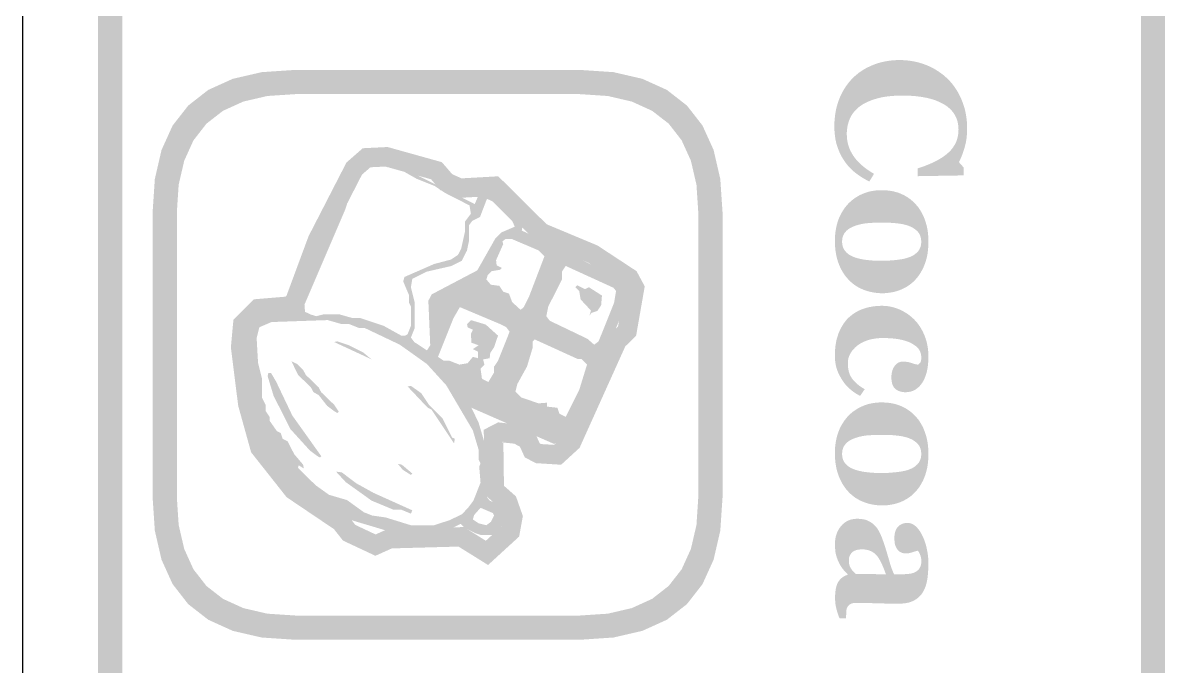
# Model space of a CAD drawing. Header units: millimetres. Extents: x 6 to 441, y 6 to 299.
# Drawn here: x 235.96 to 254.8, y 62.86 to 73.48 of the extents above; entities that cross this region are included whole.
import ezdxf

# ---------------------------------------------------------------- set-up
doc = ezdxf.new("R2010")
doc.units = ezdxf.units.MM
doc.layers.add('CUT', color=1, linetype='Continuous')
doc.layers.add('RASTER', color=7, linetype='Continuous')

msp = doc.modelspace()

# ---------------------------------------------------------------- hatches: boundary and pattern name
at = {"layer": 'RASTER'}
h = msp.add_hatch(color=7, dxfattribs=at)
h.paths.add_polyline_path([(252.6, 98.8), (253.116, 98.766), (253.563, 98.663), (253.941, 98.491), (254.25, 98.25), (254.491, 97.941), (254.663, 97.563), (254.766, 97.116), (254.8, 96.6), (254.8, 39.4), (254.766, 38.884), (254.663, 38.438), (254.491, 38.059), (254.25, 37.75), (253.941, 37.509), (253.563, 37.337), (253.116, 37.234), (252.6, 37.2), (239.4, 37.2), (238.884, 37.234), (238.438, 37.338), (238.059, 37.509), (237.75, 37.75), (237.509, 38.059), (237.338, 38.438), (237.234, 38.884), (237.2, 39.4), (237.2, 96.6), (237.234, 97.116), (237.337, 97.563), (237.509, 97.941), (237.75, 98.25), (238.059, 98.491), (238.438, 98.663), (238.884, 98.766), (239.4, 98.8)])
h.paths.add_polyline_path([(252.6, 98.4), (239.4, 98.4), (238.978, 98.372), (238.613, 98.288), (238.303, 98.147), (238.05, 97.95), (237.853, 97.697), (237.712, 97.387), (237.628, 97.022), (237.6, 96.6), (237.6, 39.4), (237.628, 38.978), (237.712, 38.612), (237.853, 38.303), (238.05, 38.05), (238.303, 37.853), (238.613, 37.713), (238.978, 37.628), (239.4, 37.6), (252.6, 37.6), (253.022, 37.628), (253.388, 37.713), (253.697, 37.853), (253.95, 38.05), (254.147, 38.303), (254.288, 38.612), (254.372, 38.978), (254.4, 39.4), (254.4, 96.6), (254.372, 97.022), (254.288, 97.387), (254.147, 97.697), (253.95, 97.95), (253.697, 98.147), (253.388, 98.288), (253.022, 98.372), (252.6, 98.4)], flags=0)
for points in [[(249.344, 71.775), (249.345, 71.832), (249.349, 71.887), (249.355, 71.942), (249.363, 71.996), (249.373, 72.049), (249.386, 72.101), (249.401, 72.152), (249.418, 72.203), (249.438, 72.252), (249.459, 72.299), (249.483, 72.345), (249.509, 72.389), (249.537, 72.432), (249.567, 72.473), (249.599, 72.512), (249.633, 72.55), (249.668, 72.585), (249.706, 72.618), (249.745, 72.65), (249.787, 72.679), (249.83, 72.707), (249.876, 72.733), (249.924, 72.756), (249.973, 72.778), (250.025, 72.798), (250.077, 72.815), (250.131, 72.829), (250.186, 72.841), (250.243, 72.85), (250.3, 72.857), (250.359, 72.861), (250.42, 72.862), (250.479, 72.861), (250.538, 72.857), (250.596, 72.85), (250.652, 72.841), (250.708, 72.829), (250.762, 72.814), (250.815, 72.797), (250.867, 72.778), (250.918, 72.755), (250.967, 72.731), (251.014, 72.705), (251.059, 72.676), (251.103, 72.646), (251.145, 72.613), (251.185, 72.578), (251.224, 72.541), (251.26, 72.503), (251.294, 72.463), (251.325, 72.421), (251.355, 72.377), (251.383, 72.331), (251.408, 72.283), (251.432, 72.234), (251.453, 72.182), (251.472, 72.129), (251.489, 72.076), (251.503, 72.021), (251.514, 71.965), (251.523, 71.909), (251.529, 71.851), (251.533, 71.793), (251.534, 71.734), (251.534, 71.691), (251.532, 71.649), (251.528, 71.609), (251.524, 71.569), (251.518, 71.53), (251.511, 71.492), (251.502, 71.455), (251.493, 71.419), (251.482, 71.384), (251.471, 71.351), (251.46, 71.319), (251.448, 71.288), (251.436, 71.258), (251.424, 71.231), (251.411, 71.204), (251.398, 71.179), (251.479, 71.088), (251.479, 70.96), (250.72, 70.947), (250.72, 71.076), (250.804, 71.104), (250.882, 71.134), (250.954, 71.165), (251.021, 71.197), (251.082, 71.231), (251.137, 71.266), (251.186, 71.302), (251.23, 71.34), (251.268, 71.379), (251.301, 71.421), (251.329, 71.465), (251.352, 71.51), (251.369, 71.558), (251.382, 71.608), (251.39, 71.661), (251.392, 71.715), (251.388, 71.782), (251.377, 71.844), (251.358, 71.903), (251.332, 71.957), (251.297, 72.008), (251.256, 72.054), (251.207, 72.096), (251.15, 72.134), (251.086, 72.167), (251.016, 72.197), (250.94, 72.221), (250.858, 72.241), (250.77, 72.257), (250.676, 72.268), (250.576, 72.275), (250.469, 72.277), (250.409, 72.277), (250.35, 72.274), (250.294, 72.27), (250.24, 72.265), (250.188, 72.258), (250.139, 72.25), (250.092, 72.24), (250.047, 72.228), (250.004, 72.216), (249.963, 72.202), (249.925, 72.187), (249.889, 72.172), (249.855, 72.155), (249.822, 72.138), (249.793, 72.119), (249.765, 72.1), (249.738, 72.078), (249.713, 72.056), (249.69, 72.032), (249.668, 72.007), (249.649, 71.982), (249.631, 71.955), (249.615, 71.928), (249.601, 71.899), (249.589, 71.87), (249.579, 71.84), (249.57, 71.809), (249.562, 71.777), (249.557, 71.745), (249.553, 71.712), (249.55, 71.678), (249.549, 71.643), (249.551, 71.592), (249.556, 71.543), (249.565, 71.496), (249.577, 71.449), (249.593, 71.404), (249.612, 71.361), (249.635, 71.318), (249.661, 71.278), (249.69, 71.238), (249.724, 71.199), (249.76, 71.161), (249.801, 71.124), (249.845, 71.088), (249.892, 71.053), (249.943, 71.019), (249.998, 70.985), (249.921, 70.859), (249.89, 70.875), (249.859, 70.892), (249.829, 70.909), (249.799, 70.927), (249.771, 70.945), (249.743, 70.964), (249.717, 70.983), (249.691, 71.003), (249.666, 71.023), (249.642, 71.045), (249.618, 71.067), (249.596, 71.09), (249.575, 71.113), (249.554, 71.138), (249.534, 71.163), (249.516, 71.189), (249.496, 71.218), (249.478, 71.248), (249.46, 71.279), (249.444, 71.311), (249.429, 71.343), (249.415, 71.376), (249.402, 71.41), (249.39, 71.445), (249.379, 71.48), (249.37, 71.518), (249.362, 71.557), (249.356, 71.597), (249.351, 71.639), (249.347, 71.683), (249.345, 71.728), (249.344, 71.775)], [(249.353, 67.991), (249.354, 68.041), (249.357, 68.09), (249.361, 68.137), (249.368, 68.183), (249.376, 68.227), (249.386, 68.27), (249.399, 68.311), (249.412, 68.351), (249.428, 68.389), (249.445, 68.425), (249.463, 68.46), (249.483, 68.493), (249.503, 68.524), (249.526, 68.554), (249.549, 68.582), (249.574, 68.608), (249.601, 68.632), (249.629, 68.655), (249.658, 68.677), (249.688, 68.696), (249.719, 68.714), (249.752, 68.731), (249.785, 68.746), (249.82, 68.759), (249.856, 68.77), (249.893, 68.781), (249.93, 68.789), (249.969, 68.796), (250.008, 68.802), (250.048, 68.805), (250.088, 68.808), (250.129, 68.809), (250.167, 68.808), (250.205, 68.805), (250.242, 68.8), (250.278, 68.793), (250.314, 68.785), (250.35, 68.774), (250.385, 68.762), (250.42, 68.748), (250.453, 68.732), (250.486, 68.715), (250.518, 68.696), (250.549, 68.676), (250.578, 68.655), (250.607, 68.632), (250.635, 68.608), (250.661, 68.583), (250.687, 68.555), (250.712, 68.526), (250.735, 68.495), (250.757, 68.463), (250.778, 68.429), (250.797, 68.393), (250.815, 68.356), (250.832, 68.317), (250.847, 68.277), (250.86, 68.236), (250.871, 68.193), (250.88, 68.15), (250.887, 68.106), (250.892, 68.06), (250.895, 68.014), (250.896, 67.966), (250.894, 67.901), (250.889, 67.839), (250.881, 67.78), (250.87, 67.725), (250.856, 67.673), (250.838, 67.625), (250.818, 67.581), (250.794, 67.54), (250.767, 67.503), (250.738, 67.471), (250.707, 67.445), (250.674, 67.422), (250.639, 67.405), (250.601, 67.393), (250.561, 67.386), (250.519, 67.383), (250.493, 67.384), (250.469, 67.387), (250.446, 67.391), (250.424, 67.397), (250.403, 67.405), (250.384, 67.415), (250.366, 67.426), (250.349, 67.439), (250.334, 67.454), (250.321, 67.472), (250.31, 67.492), (250.301, 67.515), (250.294, 67.54), (250.289, 67.568), (250.286, 67.598), (250.285, 67.631), (250.286, 67.658), (250.288, 67.684), (250.292, 67.708), (250.298, 67.732), (250.305, 67.754), (250.314, 67.775), (250.325, 67.796), (250.338, 67.815), (250.351, 67.832), (250.366, 67.847), (250.382, 67.86), (250.398, 67.87), (250.416, 67.878), (250.435, 67.884), (250.454, 67.888), (250.475, 67.889), (250.493, 67.888), (250.511, 67.887), (250.529, 67.885), (250.547, 67.883), (250.564, 67.88), (250.582, 67.875), (250.6, 67.871), (250.617, 67.865), (250.634, 67.86), (250.65, 67.855), (250.665, 67.85), (250.679, 67.847), (250.692, 67.843), (250.704, 67.841), (250.715, 67.839), (250.724, 67.837), (250.731, 67.842), (250.737, 67.846), (250.742, 67.851), (250.747, 67.856), (250.752, 67.861), (250.757, 67.867), (250.761, 67.872), (250.765, 67.878), (250.768, 67.885), (250.771, 67.893), (250.773, 67.901), (250.775, 67.91), (250.776, 67.92), (250.778, 67.931), (250.778, 67.943), (250.778, 67.956), (250.778, 67.972), (250.776, 67.988), (250.774, 68.004), (250.771, 68.019), (250.766, 68.034), (250.761, 68.048), (250.755, 68.062), (250.748, 68.076), (250.739, 68.09), (250.729, 68.103), (250.718, 68.116), (250.705, 68.129), (250.691, 68.141), (250.675, 68.153), (250.658, 68.165), (250.639, 68.177), (250.62, 68.188), (250.6, 68.199), (250.577, 68.209), (250.554, 68.218), (250.528, 68.227), (250.501, 68.235), (250.473, 68.243), (250.443, 68.25), (250.411, 68.256), (250.378, 68.262), (250.344, 68.266), (250.307, 68.27), (250.27, 68.273), (250.23, 68.275), (250.19, 68.276), (250.147, 68.277), (250.083, 68.275), (250.023, 68.269), (249.966, 68.26), (249.912, 68.246), (249.861, 68.229), (249.813, 68.208), (249.768, 68.183), (249.727, 68.155), (249.689, 68.123), (249.657, 68.09), (249.629, 68.056), (249.607, 68.02), (249.589, 67.983), (249.577, 67.944), (249.569, 67.904), (249.567, 67.862), (249.568, 67.823), (249.572, 67.785), (249.577, 67.75), (249.585, 67.716), (249.595, 67.685), (249.608, 67.656), (249.623, 67.629), (249.64, 67.604), (249.659, 67.58), (249.68, 67.557), (249.702, 67.535), (249.727, 67.513), (249.754, 67.492), (249.782, 67.472), (249.813, 67.452), (249.845, 67.433), (249.769, 67.323), (249.747, 67.335), (249.725, 67.347), (249.704, 67.36), (249.684, 67.373), (249.663, 67.387), (249.644, 67.401), (249.625, 67.416), (249.606, 67.432), (249.588, 67.448), (249.57, 67.465), (249.553, 67.482), (249.536, 67.501), (249.52, 67.52), (249.504, 67.54), (249.489, 67.561), (249.475, 67.583), (249.46, 67.606), (249.447, 67.629), (249.434, 67.652), (249.422, 67.676), (249.411, 67.699), (249.401, 67.723), (249.392, 67.746), (249.384, 67.77), (249.377, 67.794), (249.37, 67.82), (249.365, 67.846), (249.361, 67.873), (249.357, 67.901), (249.355, 67.93), (249.354, 67.96), (249.353, 67.991)]]:
    msp.add_hatch(color=7, dxfattribs=at).paths.add_polyline_path(points)
h = msp.add_hatch(color=7, dxfattribs=at)
h.paths.add_polyline_path([(245.15, 72.7), (245.701, 72.663), (246.178, 72.553), (246.582, 72.37), (246.913, 72.112), (247.17, 71.782), (247.353, 71.378), (247.463, 70.901), (247.5, 70.35), (247.5, 65.65), (247.463, 65.099), (247.353, 64.622), (247.17, 64.218), (246.913, 63.888), (246.582, 63.63), (246.178, 63.447), (245.701, 63.337), (245.15, 63.3), (240.45, 63.3), (239.899, 63.337), (239.422, 63.447), (239.018, 63.63), (238.687, 63.888), (238.43, 64.218), (238.247, 64.622), (238.137, 65.099), (238.1, 65.65), (238.1, 70.35), (238.137, 70.901), (238.247, 71.378), (238.43, 71.782), (238.688, 72.112), (239.018, 72.37), (239.422, 72.553), (239.899, 72.663), (240.45, 72.7)])
h.paths.add_polyline_path([(245.15, 72.3), (240.45, 72.3), (239.993, 72.27), (239.597, 72.178), (239.262, 72.026), (238.988, 71.813), (238.774, 71.538), (238.622, 71.203), (238.53, 70.807), (238.5, 70.35), (238.5, 65.65), (238.53, 65.193), (238.622, 64.797), (238.774, 64.462), (238.988, 64.187), (239.262, 63.974), (239.597, 63.822), (239.993, 63.73), (240.45, 63.7), (245.15, 63.7), (245.607, 63.73), (246.003, 63.822), (246.338, 63.974), (246.612, 64.188), (246.826, 64.462), (246.978, 64.797), (247.07, 65.193), (247.1, 65.65), (247.1, 70.35), (247.07, 70.807), (246.978, 71.203), (246.826, 71.538), (246.613, 71.813), (246.338, 72.026), (246.003, 72.178), (245.607, 72.27), (245.15, 72.3)], flags=0)
h = msp.add_hatch(color=7, dxfattribs=at)
h.paths.add_polyline_path([(246.217, 69.13), (246.074, 68.312), (245.896, 68.14), (245.142, 66.466), (244.838, 66.187), (244.423, 66.213), (244.239, 66.308), (244.158, 66.485), (244.067, 66.534), (243.859, 66.557), (243.885, 66.57), (243.895, 65.84), (244.093, 65.665), (244.207, 65.34), (244.145, 65.002), (243.633, 64.533), (243.146, 64.837), (242.046, 64.807), (241.775, 64.685), (241.24, 64.936), (241.091, 65.125), (240.31, 65.652), (239.725, 66.392), (239.512, 67.159), (239.391, 68.123), (239.433, 68.578), (239.77, 68.916), (240.289, 68.959), (240.307, 68.971), (240.672, 69.956), (241.297, 71.172), (241.566, 71.408), (241.976, 71.428), (242.871, 71.178), (243.042, 70.98), (243.195, 70.911), (243.801, 70.945), (244.599, 70.154), (245.439, 69.803), (246.082, 69.38)])
h.paths.add_polyline_path([(245.883, 69.076), (245.839, 69.157), (245.288, 69.519), (244.418, 69.883), (243.677, 70.618), (243.135, 70.588), (242.846, 70.717), (242.692, 70.896), (241.94, 71.106), (241.693, 71.094), (241.553, 70.972), (240.965, 69.826), (240.571, 68.762), (240.397, 68.647), (239.914, 68.606), (239.741, 68.433), (239.712, 68.129), (239.827, 67.222), (240.016, 66.54), (240.53, 65.889), (241.312, 65.362), (241.444, 65.194), (241.778, 65.037), (241.973, 65.125), (243.234, 65.159), (243.596, 64.933), (243.85, 65.166), (243.877, 65.314), (243.819, 65.48), (243.577, 65.694), (243.562, 66.764), (243.798, 66.886), (244.164, 66.845), (244.405, 66.716), (244.484, 66.541), (244.51, 66.528), (244.722, 66.515), (244.877, 66.658), (245.629, 68.328), (245.777, 68.47), (245.883, 69.076)], flags=0)
h = msp.add_hatch(color=7, dxfattribs=at)
h.paths.add_polyline_path([(245.957, 69.106), (245.967, 68.988), (245.839, 68.668), (245.105, 66.945), (244.923, 66.616), (244.722, 66.53), (243.359, 67.127), (243.477, 66.881), (243.637, 66.339), (243.669, 65.924), (243.605, 65.668), (243.659, 65.595), (243.838, 65.518), (243.892, 65.445), (243.892, 65.253), (243.806, 65.084), (243.701, 65.03), (243.509, 65.03), (243.414, 65.062), (243.244, 65.148), (243.181, 65.212), (242.871, 65.062), (242.711, 65.03), (242.36, 65.03), (242.296, 65.062), (241.977, 65.094), (241.339, 65.285), (241.042, 65.435), (240.595, 65.754), (240.244, 66.106), (240.053, 66.393), (239.871, 66.753), (239.775, 67.073), (239.743, 67.392), (239.711, 67.456), (239.711, 67.647), (239.647, 67.966), (239.647, 68.413), (239.733, 68.582), (239.935, 68.7), (240.445, 68.7), (240.487, 68.723), (240.86, 69.626), (241.285, 70.542), (241.307, 70.488), (241.275, 70.392), (240.605, 68.828), (240.614, 68.71), (240.701, 68.668), (240.796, 68.637), (240.924, 68.668), (241.179, 68.668), (241.403, 68.605), (241.53, 68.605), (241.913, 68.477), (242.201, 68.317), (242.264, 68.317), (242.306, 68.34), (242.36, 68.477), (242.36, 68.796), (242.328, 68.86), (242.328, 68.988), (242.233, 69.211), (242.255, 69.285), (242.743, 69.498), (243.021, 69.572), (243.136, 69.648), (243.19, 69.754), (243.254, 70.041), (243.254, 70.201), (243.35, 70.328), (243.327, 70.465), (242.925, 70.67), (242.753, 70.785), (242.456, 70.903), (242.233, 71.03), (242.073, 71.094), (241.977, 71.094), (241.85, 71.158), (241.754, 71.158), (241.648, 71.104), (241.553, 71.008), (241.317, 70.561), (241.339, 70.679), (241.521, 71.04), (241.617, 71.136), (241.722, 71.19), (241.913, 71.19), (242.201, 71.094), (243.414, 70.488), (243.5, 70.689), (243.669, 70.711), (243.851, 70.574), (243.883, 70.51), (244.093, 70.306), (244.202, 70.127), (244.189, 70.051), (245.817, 69.253), (245.913, 69.189)])
h.paths.add_polyline_path([(245.744, 69.052), (245.702, 69.106), (244.914, 69.466), (244.85, 69.371), (244.85, 69.243), (244.626, 68.796), (244.594, 68.637), (244.649, 68.563), (245.274, 68.263), (245.383, 68.167), (245.456, 68.222), (245.712, 68.86)], flags=0)
h.paths.add_polyline_path([(245.511, 68.978), (245.498, 68.819), (245.434, 68.723), (245.338, 68.691), (245.306, 68.646), (245.329, 68.732), (245.159, 68.914), (245.137, 69.052), (245.073, 69.115), (245.105, 69.147), (245.233, 69.083), (245.297, 69.115)], flags=0)
h.paths.add_polyline_path([(245.265, 67.839), (245.169, 67.934), (245.105, 67.934), (244.403, 68.254), (244.371, 68.222), (244.371, 68.126), (244.275, 67.807), (244.116, 67.519), (244.084, 67.392), (244.18, 67.296), (244.467, 67.2), (244.604, 67.21), (244.604, 67.146), (244.776, 67.127), (244.808, 67.031), (244.914, 66.977), (245.137, 67.424)], flags=0)
h.paths.add_polyline_path([(244.563, 69.626), (244.467, 69.722), (244.02, 69.913), (243.924, 69.913), (243.87, 69.872), (243.883, 69.827), (243.765, 69.562), (243.774, 69.476), (243.86, 69.435), (243.828, 69.403), (243.691, 69.38), (243.627, 69.316), (243.605, 69.243), (243.678, 69.157), (243.819, 69.138), (243.883, 69.042), (243.978, 69.01), (244.03, 68.87), (244.17, 68.742), (244.221, 68.787), (244.307, 68.956)], flags=0)
h.paths.add_polyline_path([(244.074, 70.114), (244.03, 70.21), (243.71, 70.529), (243.615, 70.574), (243.5, 70.274), (243.372, 70.21), (243.318, 70.137), (243.318, 69.881), (243.286, 69.722), (243.2, 69.553), (243.031, 69.466), (242.616, 69.371), (242.383, 69.253), (242.36, 69.115), (242.424, 68.86), (242.424, 68.445), (242.36, 68.285), (242.415, 68.212), (242.625, 68.072), (242.679, 68.158), (242.648, 68.892), (242.702, 68.997), (243.455, 69.393), (243.755, 69.923), (243.851, 70.019)], flags=0)
h.paths.add_polyline_path([(243.988, 68.381), (243.934, 68.455), (243.828, 68.509), (243.168, 68.787), (243.062, 68.605), (242.807, 67.966), (242.903, 67.902), (242.999, 67.902), (243.158, 67.839), (243.295, 67.861), (243.382, 67.966), (243.468, 67.944), (243.468, 68.052), (243.382, 68.094), (243.477, 68.158), (243.359, 68.199), (243.35, 68.349), (243.382, 68.413), (243.295, 68.455), (243.286, 68.509), (243.35, 68.573), (243.595, 68.499), (243.797, 68.317), (243.733, 68.126), (243.669, 68.03), (243.659, 67.944), (243.551, 67.925), (243.573, 67.839), (243.509, 67.775), (243.532, 67.606), (243.637, 67.551), (243.733, 67.711), (243.733, 67.807), (243.797, 67.902)], flags=0)
h.paths.add_polyline_path([(243.733, 65.349), (243.71, 65.391), (243.509, 65.477), (243.404, 65.359), (243.382, 65.285), (243.477, 65.221), (243.605, 65.189), (243.678, 65.244)], flags=0)
h.paths.add_polyline_path([(243.509, 66.211), (243.477, 66.275), (243.477, 66.434), (243.382, 66.753), (242.944, 67.497), (242.625, 67.848), (242.178, 68.167), (241.594, 68.445), (241.498, 68.445), (241.339, 68.509), (241.211, 68.509), (240.988, 68.573), (240.062, 68.541), (239.861, 68.455), (239.816, 68.276), (239.839, 67.871), (239.903, 67.615), (239.903, 67.296), (239.966, 67.168), (239.966, 67.073), (240.03, 66.977), (240.03, 66.913), (240.148, 66.744), (240.212, 66.712), (240.244, 66.616), (240.327, 66.572), (240.436, 66.361), (240.582, 66.189), (240.595, 66.125), (240.509, 66.179), (240.499, 66.137), (240.787, 65.85), (241.01, 65.691), (241.307, 65.604), (241.585, 65.403), (241.722, 65.349), (241.945, 65.317), (242.36, 65.189), (242.743, 65.189), (243.008, 65.276), (243.2, 65.371), (243.295, 65.467), (243.391, 65.595), (243.509, 65.892), (243.487, 66.157)], flags=0)
h.paths.add_polyline_path([(243.085, 66.616), (243.072, 66.54), (242.702, 67.095), (242.638, 67.127), (242.306, 67.478), (242.36, 67.488), (242.529, 67.369), (242.657, 67.178), (242.881, 66.955), (243.04, 66.635)], flags=0)
h.paths.add_polyline_path([(242.383, 66.042), (242.36, 66.019), (242.223, 66.106), (242.146, 66.201), (242.21, 66.189)], flags=0)
h.paths.add_polyline_path([(242.383, 65.435), (242.36, 65.381), (242.201, 65.445), (242.073, 65.445), (241.712, 65.595), (241.285, 65.901), (241.125, 66.074), (241.221, 66.061), (241.457, 65.882), (241.744, 65.723)], flags=0)
h.paths.add_polyline_path([(241.712, 67.925), (241.093, 68.212), (241.147, 68.222), (241.339, 68.158), (241.572, 68.04)], flags=0)
h.paths.add_polyline_path([(241.17, 67.063), (241.147, 67.041), (241.106, 67.063), (240.978, 67.159), (240.838, 67.338), (240.755, 67.382), (240.71, 67.465), (240.499, 67.669), (240.391, 67.893), (240.487, 67.848), (240.582, 67.752), (240.627, 67.669), (240.838, 67.465), (240.882, 67.382), (241.093, 67.178)], flags=0)
h.paths.add_polyline_path([(240.882, 66.329), (240.86, 66.307), (240.819, 66.329), (240.691, 66.425), (240.372, 66.776), (240.094, 67.328), (239.998, 67.647), (240.008, 67.701), (240.053, 67.701), (240.136, 67.561), (240.404, 66.999)], flags=0)
h = msp.add_hatch(color=7, dxfattribs=at)
h.paths.add_polyline_path([(250.68, 69.239), (250.654, 69.213), (250.627, 69.188), (250.599, 69.165), (250.569, 69.144), (250.538, 69.124), (250.506, 69.105), (250.473, 69.089), (250.439, 69.074), (250.403, 69.06), (250.367, 69.049), (250.33, 69.039), (250.292, 69.031), (250.254, 69.025), (250.214, 69.02), (250.175, 69.017), (250.134, 69.017), (250.094, 69.017), (250.054, 69.02), (250.015, 69.025), (249.976, 69.031), (249.938, 69.039), (249.9, 69.048), (249.863, 69.06), (249.827, 69.073), (249.792, 69.088), (249.757, 69.104), (249.725, 69.123), (249.693, 69.142), (249.663, 69.164), (249.634, 69.187), (249.606, 69.212), (249.58, 69.238), (249.554, 69.267), (249.528, 69.298), (249.505, 69.331), (249.483, 69.365), (249.463, 69.4), (249.444, 69.437), (249.427, 69.475), (249.412, 69.514), (249.398, 69.555), (249.386, 69.597), (249.376, 69.641), (249.368, 69.686), (249.361, 69.732), (249.357, 69.78), (249.354, 69.83), (249.353, 69.881), (249.354, 69.925), (249.356, 69.968), (249.36, 70.011), (249.366, 70.052), (249.373, 70.093), (249.382, 70.133), (249.392, 70.172), (249.404, 70.21), (249.418, 70.247), (249.433, 70.283), (249.45, 70.317), (249.468, 70.351), (249.489, 70.384), (249.51, 70.416), (249.533, 70.446), (249.558, 70.476), (249.583, 70.503), (249.61, 70.528), (249.638, 70.552), (249.668, 70.575), (249.699, 70.596), (249.731, 70.616), (249.765, 70.635), (249.801, 70.651), (249.837, 70.666), (249.875, 70.68), (249.914, 70.691), (249.954, 70.7), (249.994, 70.707), (250.036, 70.712), (250.079, 70.715), (250.124, 70.716), (250.167, 70.715), (250.209, 70.712), (250.25, 70.708), (250.29, 70.702), (250.328, 70.694), (250.365, 70.684), (250.402, 70.673), (250.436, 70.659), (250.47, 70.644), (250.503, 70.628), (250.535, 70.609), (250.566, 70.589), (250.596, 70.567), (250.625, 70.543), (250.653, 70.518), (250.68, 70.49), (250.705, 70.462), (250.729, 70.433), (250.751, 70.402), (250.771, 70.369), (250.79, 70.335), (250.808, 70.299), (250.824, 70.262), (250.839, 70.223), (250.852, 70.183), (250.864, 70.141), (250.874, 70.098), (250.882, 70.055), (250.888, 70.01), (250.892, 69.963), (250.895, 69.916), (250.896, 69.868), (250.895, 69.817), (250.892, 69.768), (250.888, 69.721), (250.882, 69.675), (250.874, 69.63), (250.864, 69.588), (250.852, 69.546), (250.839, 69.507), (250.824, 69.468), (250.808, 69.431), (250.79, 69.396), (250.771, 69.362), (250.751, 69.329), (250.729, 69.298), (250.705, 69.268), (250.68, 69.239)])
h.paths.add_polyline_path([(249.665, 69.614), (249.686, 69.606), (249.708, 69.599), (249.732, 69.592), (249.756, 69.586), (249.781, 69.581), (249.808, 69.575), (249.836, 69.571), (249.864, 69.567), (249.894, 69.563), (249.925, 69.56), (249.958, 69.557), (249.991, 69.555), (250.026, 69.553), (250.062, 69.552), (250.099, 69.552), (250.137, 69.551), (250.163, 69.551), (250.19, 69.552), (250.218, 69.553), (250.247, 69.555), (250.276, 69.557), (250.307, 69.56), (250.339, 69.562), (250.371, 69.566), (250.403, 69.57), (250.434, 69.574), (250.462, 69.579), (250.489, 69.584), (250.514, 69.59), (250.538, 69.596), (250.559, 69.603), (250.579, 69.61), (250.602, 69.619), (250.623, 69.629), (250.643, 69.64), (250.662, 69.652), (250.679, 69.664), (250.695, 69.678), (250.71, 69.692), (250.724, 69.707), (250.737, 69.723), (250.747, 69.74), (250.756, 69.759), (250.764, 69.778), (250.77, 69.798), (250.774, 69.819), (250.776, 69.841), (250.777, 69.865), (250.776, 69.89), (250.773, 69.914), (250.769, 69.937), (250.763, 69.958), (250.755, 69.978), (250.745, 69.997), (250.733, 70.015), (250.72, 70.031), (250.705, 70.046), (250.689, 70.06), (250.672, 70.074), (250.654, 70.086), (250.635, 70.098), (250.615, 70.108), (250.594, 70.118), (250.572, 70.127), (250.551, 70.134), (250.528, 70.141), (250.505, 70.147), (250.481, 70.153), (250.456, 70.158), (250.431, 70.162), (250.404, 70.166), (250.376, 70.169), (250.348, 70.172), (250.32, 70.175), (250.291, 70.177), (250.262, 70.178), (250.233, 70.18), (250.203, 70.18), (250.173, 70.181), (250.143, 70.181), (250.104, 70.181), (250.066, 70.181), (250.031, 70.18), (249.997, 70.179), (249.965, 70.177), (249.934, 70.175), (249.905, 70.173), (249.878, 70.171), (249.852, 70.168), (249.826, 70.164), (249.8, 70.159), (249.773, 70.153), (249.747, 70.147), (249.721, 70.139), (249.694, 70.131), (249.668, 70.121), (249.646, 70.112), (249.625, 70.102), (249.605, 70.092), (249.587, 70.08), (249.569, 70.068), (249.553, 70.054), (249.538, 70.04), (249.525, 70.024), (249.512, 70.008), (249.501, 69.991), (249.492, 69.972), (249.485, 69.953), (249.479, 69.933), (249.475, 69.911), (249.473, 69.888), (249.472, 69.865), (249.473, 69.843), (249.475, 69.822), (249.479, 69.802), (249.484, 69.783), (249.491, 69.765), (249.499, 69.747), (249.509, 69.73), (249.521, 69.714), (249.534, 69.699), (249.548, 69.684), (249.564, 69.67), (249.581, 69.657), (249.6, 69.645), (249.62, 69.634), (249.642, 69.624), (249.665, 69.614)], flags=0)
h = msp.add_hatch(color=7, dxfattribs=at)
h.paths.add_polyline_path([(250.68, 65.738), (250.654, 65.712), (250.627, 65.687), (250.599, 65.664), (250.569, 65.643), (250.538, 65.623), (250.506, 65.605), (250.473, 65.588), (250.439, 65.573), (250.403, 65.559), (250.367, 65.548), (250.33, 65.538), (250.292, 65.53), (250.254, 65.524), (250.214, 65.519), (250.175, 65.517), (250.134, 65.516), (250.094, 65.517), (250.054, 65.519), (250.015, 65.524), (249.976, 65.53), (249.938, 65.538), (249.9, 65.547), (249.863, 65.559), (249.827, 65.572), (249.792, 65.587), (249.757, 65.603), (249.725, 65.622), (249.693, 65.641), (249.663, 65.663), (249.634, 65.686), (249.606, 65.711), (249.58, 65.737), (249.554, 65.766), (249.528, 65.797), (249.505, 65.83), (249.483, 65.864), (249.463, 65.899), (249.444, 65.936), (249.427, 65.974), (249.412, 66.013), (249.398, 66.054), (249.386, 66.096), (249.376, 66.14), (249.368, 66.185), (249.361, 66.231), (249.357, 66.279), (249.354, 66.329), (249.353, 66.38), (249.354, 66.424), (249.356, 66.467), (249.36, 66.51), (249.366, 66.551), (249.373, 66.592), (249.382, 66.632), (249.392, 66.671), (249.404, 66.709), (249.418, 66.746), (249.433, 66.782), (249.45, 66.817), (249.468, 66.85), (249.489, 66.883), (249.51, 66.915), (249.533, 66.945), (249.558, 66.975), (249.583, 67.002), (249.61, 67.027), (249.638, 67.052), (249.668, 67.074), (249.699, 67.095), (249.731, 67.115), (249.765, 67.134), (249.801, 67.15), (249.837, 67.165), (249.875, 67.179), (249.914, 67.19), (249.954, 67.199), (249.994, 67.206), (250.036, 67.211), (250.079, 67.214), (250.124, 67.215), (250.167, 67.214), (250.209, 67.211), (250.25, 67.207), (250.29, 67.201), (250.328, 67.193), (250.365, 67.183), (250.402, 67.172), (250.436, 67.158), (250.47, 67.143), (250.503, 67.127), (250.535, 67.108), (250.566, 67.088), (250.596, 67.066), (250.625, 67.042), (250.653, 67.017), (250.68, 66.989), (250.705, 66.961), (250.729, 66.932), (250.751, 66.901), (250.771, 66.868), (250.79, 66.834), (250.808, 66.798), (250.824, 66.761), (250.839, 66.722), (250.852, 66.682), (250.864, 66.64), (250.874, 66.597), (250.882, 66.554), (250.888, 66.509), (250.892, 66.463), (250.895, 66.415), (250.896, 66.367), (250.895, 66.316), (250.892, 66.267), (250.888, 66.22), (250.882, 66.174), (250.874, 66.13), (250.864, 66.087), (250.852, 66.045), (250.839, 66.006), (250.824, 65.967), (250.808, 65.93), (250.79, 65.895), (250.771, 65.861), (250.751, 65.828), (250.729, 65.797), (250.705, 65.767), (250.68, 65.738)])
h.paths.add_polyline_path([(249.665, 66.113), (249.686, 66.105), (249.708, 66.098), (249.732, 66.091), (249.756, 66.085), (249.781, 66.08), (249.808, 66.074), (249.836, 66.07), (249.864, 66.066), (249.894, 66.062), (249.925, 66.059), (249.958, 66.056), (249.991, 66.054), (250.026, 66.052), (250.062, 66.051), (250.099, 66.051), (250.137, 66.05), (250.163, 66.051), (250.19, 66.051), (250.218, 66.052), (250.247, 66.054), (250.276, 66.056), (250.307, 66.059), (250.339, 66.062), (250.371, 66.065), (250.403, 66.069), (250.434, 66.073), (250.462, 66.078), (250.489, 66.083), (250.514, 66.089), (250.538, 66.095), (250.559, 66.102), (250.579, 66.109), (250.602, 66.118), (250.623, 66.128), (250.643, 66.139), (250.662, 66.151), (250.679, 66.163), (250.695, 66.177), (250.71, 66.191), (250.724, 66.206), (250.737, 66.222), (250.747, 66.239), (250.756, 66.258), (250.764, 66.277), (250.77, 66.297), (250.774, 66.318), (250.776, 66.34), (250.777, 66.364), (250.776, 66.389), (250.773, 66.413), (250.769, 66.436), (250.763, 66.457), (250.755, 66.477), (250.745, 66.496), (250.733, 66.514), (250.72, 66.53), (250.705, 66.545), (250.689, 66.559), (250.672, 66.573), (250.654, 66.585), (250.635, 66.597), (250.615, 66.607), (250.594, 66.617), (250.572, 66.626), (250.551, 66.633), (250.528, 66.64), (250.505, 66.646), (250.481, 66.652), (250.456, 66.657), (250.431, 66.661), (250.404, 66.665), (250.376, 66.668), (250.348, 66.671), (250.32, 66.674), (250.291, 66.676), (250.262, 66.677), (250.233, 66.679), (250.203, 66.679), (250.173, 66.68), (250.143, 66.68), (250.104, 66.68), (250.066, 66.68), (250.031, 66.679), (249.997, 66.678), (249.965, 66.676), (249.934, 66.674), (249.905, 66.672), (249.878, 66.67), (249.852, 66.667), (249.826, 66.663), (249.8, 66.658), (249.773, 66.652), (249.747, 66.646), (249.721, 66.638), (249.694, 66.63), (249.668, 66.62), (249.646, 66.611), (249.625, 66.601), (249.605, 66.591), (249.587, 66.579), (249.569, 66.567), (249.553, 66.553), (249.538, 66.539), (249.525, 66.523), (249.512, 66.507), (249.501, 66.49), (249.492, 66.471), (249.485, 66.452), (249.479, 66.432), (249.475, 66.41), (249.473, 66.387), (249.472, 66.364), (249.473, 66.342), (249.475, 66.321), (249.479, 66.301), (249.484, 66.282), (249.491, 66.264), (249.499, 66.246), (249.509, 66.229), (249.521, 66.213), (249.534, 66.198), (249.548, 66.183), (249.564, 66.169), (249.581, 66.156), (249.6, 66.144), (249.62, 66.133), (249.642, 66.123), (249.665, 66.113)], flags=0)
h = msp.add_hatch(color=7, dxfattribs=at)
h.paths.add_polyline_path([(249.431, 63.652), (249.424, 63.669), (249.417, 63.686), (249.411, 63.704), (249.404, 63.723), (249.398, 63.742), (249.391, 63.762), (249.385, 63.783), (249.379, 63.805), (249.374, 63.827), (249.369, 63.849), (249.365, 63.872), (249.362, 63.895), (249.359, 63.919), (249.358, 63.942), (249.356, 63.966), (249.356, 63.991), (249.357, 64.034), (249.359, 64.075), (249.364, 64.112), (249.369, 64.147), (249.377, 64.179), (249.386, 64.207), (249.397, 64.233), (249.41, 64.256), (249.424, 64.276), (249.439, 64.295), (249.456, 64.312), (249.475, 64.327), (249.494, 64.341), (249.516, 64.353), (249.538, 64.363), (249.563, 64.372), (249.563, 64.38), (249.55, 64.393), (249.539, 64.405), (249.527, 64.417), (249.516, 64.429), (249.506, 64.441), (249.496, 64.453), (249.487, 64.465), (249.478, 64.476), (249.469, 64.488), (249.461, 64.5), (249.453, 64.512), (249.445, 64.524), (249.438, 64.537), (249.431, 64.549), (249.424, 64.562), (249.418, 64.575), (249.41, 64.592), (249.403, 64.609), (249.396, 64.626), (249.39, 64.643), (249.384, 64.659), (249.379, 64.676), (249.374, 64.692), (249.37, 64.708), (249.366, 64.724), (249.363, 64.743), (249.361, 64.763), (249.358, 64.784), (249.357, 64.807), (249.356, 64.832), (249.355, 64.858), (249.355, 64.886), (249.356, 64.927), (249.361, 64.968), (249.369, 65.006), (249.38, 65.043), (249.394, 65.079), (249.411, 65.113), (249.431, 65.145), (249.455, 65.176), (249.481, 65.204), (249.509, 65.228), (249.539, 65.249), (249.572, 65.266), (249.606, 65.279), (249.642, 65.288), (249.68, 65.294), (249.721, 65.296), (249.744, 65.295), (249.767, 65.294), (249.788, 65.292), (249.809, 65.289), (249.829, 65.286), (249.848, 65.281), (249.866, 65.276), (249.883, 65.27), (249.899, 65.263), (249.915, 65.255), (249.93, 65.247), (249.945, 65.238), (249.96, 65.228), (249.974, 65.218), (249.988, 65.207), (250.001, 65.195), (250.012, 65.184), (250.023, 65.172), (250.033, 65.16), (250.043, 65.147), (250.053, 65.134), (250.062, 65.121), (250.07, 65.107), (250.078, 65.093), (250.086, 65.078), (250.093, 65.063), (250.101, 65.048), (250.108, 65.032), (250.115, 65.016), (250.122, 65), (250.129, 64.983), (250.135, 64.966), (250.147, 64.933), (250.16, 64.897), (250.172, 64.86), (250.185, 64.821), (250.197, 64.781), (250.21, 64.739), (250.223, 64.695), (250.236, 64.65), (250.249, 64.605), (250.261, 64.564), (250.273, 64.525), (250.285, 64.49), (250.296, 64.458), (250.308, 64.429), (250.318, 64.403), (250.329, 64.38), (250.469, 64.38), (250.479, 64.38), (250.489, 64.381), (250.5, 64.381), (250.512, 64.382), (250.524, 64.383), (250.537, 64.384), (250.551, 64.385), (250.566, 64.386), (250.581, 64.388), (250.595, 64.39), (250.608, 64.392), (250.621, 64.395), (250.634, 64.399), (250.645, 64.402), (250.657, 64.407), (250.667, 64.411), (250.679, 64.417), (250.69, 64.423), (250.7, 64.43), (250.71, 64.438), (250.72, 64.446), (250.729, 64.455), (250.738, 64.465), (250.746, 64.476), (250.754, 64.487), (250.76, 64.499), (250.766, 64.512), (250.77, 64.526), (250.774, 64.541), (250.776, 64.557), (250.778, 64.574), (250.778, 64.591), (250.778, 64.607), (250.777, 64.622), (250.776, 64.637), (250.774, 64.65), (250.771, 64.664), (250.768, 64.676), (250.764, 64.688), (250.76, 64.699), (250.756, 64.71), (250.751, 64.72), (250.746, 64.729), (250.742, 64.738), (250.737, 64.746), (250.732, 64.754), (250.728, 64.762), (250.723, 64.769), (250.715, 64.767), (250.706, 64.765), (250.696, 64.763), (250.686, 64.76), (250.674, 64.757), (250.662, 64.753), (250.648, 64.749), (250.633, 64.744), (250.618, 64.739), (250.604, 64.735), (250.589, 64.731), (250.574, 64.728), (250.56, 64.726), (250.546, 64.724), (250.532, 64.723), (250.518, 64.723), (250.511, 64.723), (250.504, 64.724), (250.497, 64.725), (250.49, 64.726), (250.482, 64.728), (250.473, 64.731), (250.465, 64.733), (250.455, 64.736), (250.446, 64.74), (250.438, 64.744), (250.43, 64.748), (250.422, 64.752), (250.415, 64.757), (250.408, 64.763), (250.402, 64.768), (250.396, 64.774), (250.389, 64.783), (250.382, 64.792), (250.376, 64.801), (250.37, 64.81), (250.365, 64.82), (250.36, 64.829), (250.355, 64.84), (250.351, 64.85), (250.347, 64.861), (250.344, 64.874), (250.341, 64.887), (250.339, 64.903), (250.337, 64.919), (250.336, 64.938), (250.335, 64.957), (250.335, 64.978), (250.335, 65.008), (250.338, 65.036), (250.343, 65.062), (250.349, 65.086), (250.358, 65.108), (250.368, 65.129), (250.38, 65.147), (250.394, 65.164), (250.409, 65.179), (250.426, 65.192), (250.443, 65.202), (250.462, 65.211), (250.482, 65.218), (250.503, 65.223), (250.525, 65.226), (250.548, 65.227), (250.569, 65.226), (250.588, 65.223), (250.608, 65.218), (250.626, 65.211), (250.644, 65.202), (250.662, 65.19), (250.679, 65.177), (250.696, 65.162), (250.712, 65.145), (250.727, 65.127), (250.741, 65.109), (250.755, 65.09), (250.768, 65.069), (250.781, 65.048), (250.792, 65.026), (250.803, 65.003), (250.814, 64.979), (250.824, 64.955), (250.833, 64.93), (250.842, 64.904), (250.851, 64.877), (250.858, 64.849), (250.865, 64.82), (250.871, 64.791), (250.877, 64.761), (250.882, 64.732), (250.886, 64.703), (250.89, 64.675), (250.892, 64.647), (250.894, 64.62), (250.895, 64.594), (250.896, 64.568), (250.895, 64.533), (250.895, 64.498), (250.893, 64.465), (250.891, 64.432), (250.889, 64.399), (250.886, 64.368), (250.883, 64.337), (250.879, 64.307), (250.874, 64.278), (250.868, 64.249), (250.861, 64.221), (250.853, 64.194), (250.844, 64.168), (250.833, 64.142), (250.822, 64.117), (250.809, 64.093), (250.796, 64.071), (250.781, 64.05), (250.764, 64.03), (250.746, 64.012), (250.727, 63.994), (250.706, 63.978), (250.684, 63.963), (250.66, 63.949), (250.635, 63.936), (250.608, 63.926), (250.579, 63.916), (250.548, 63.909), (250.516, 63.903), (250.481, 63.899), (250.445, 63.896), (250.406, 63.896), (250.364, 63.896), (250.32, 63.896), (250.274, 63.896), (250.225, 63.897), (250.175, 63.898), (250.123, 63.899), (250.07, 63.901), (250.014, 63.902), (249.959, 63.904), (249.91, 63.905), (249.865, 63.906), (249.826, 63.907), (249.791, 63.908), (249.761, 63.908), (249.735, 63.909), (249.715, 63.909), (249.699, 63.908), (249.684, 63.907), (249.669, 63.906), (249.656, 63.904), (249.643, 63.901), (249.632, 63.898), (249.621, 63.894), (249.611, 63.889), (249.602, 63.884), (249.593, 63.878), (249.585, 63.871), (249.578, 63.864), (249.571, 63.856), (249.565, 63.847), (249.559, 63.838), (249.554, 63.828), (249.551, 63.821), (249.549, 63.814), (249.546, 63.805), (249.544, 63.796), (249.543, 63.786), (249.542, 63.775), (249.541, 63.763), (249.54, 63.75), (249.539, 63.737), (249.539, 63.724), (249.539, 63.711), (249.538, 63.699), (249.538, 63.687), (249.538, 63.675), (249.538, 63.663), (249.538, 63.652)])
h.paths.add_polyline_path([(250.194, 64.38), (250.187, 64.401), (250.18, 64.421), (250.172, 64.442), (250.164, 64.462), (250.156, 64.482), (250.148, 64.503), (250.139, 64.523), (250.13, 64.543), (250.121, 64.563), (250.112, 64.581), (250.103, 64.599), (250.093, 64.616), (250.084, 64.632), (250.074, 64.647), (250.065, 64.662), (250.055, 64.675), (250.044, 64.688), (250.033, 64.7), (250.021, 64.712), (250.008, 64.723), (249.995, 64.733), (249.98, 64.743), (249.966, 64.752), (249.95, 64.76), (249.934, 64.767), (249.917, 64.773), (249.899, 64.779), (249.881, 64.783), (249.862, 64.786), (249.842, 64.789), (249.821, 64.79), (249.8, 64.791), (249.772, 64.79), (249.747, 64.787), (249.723, 64.783), (249.701, 64.778), (249.682, 64.77), (249.664, 64.761), (249.648, 64.751), (249.634, 64.739), (249.622, 64.725), (249.612, 64.711), (249.603, 64.696), (249.596, 64.68), (249.59, 64.664), (249.586, 64.647), (249.584, 64.629), (249.583, 64.61), (249.584, 64.591), (249.585, 64.572), (249.588, 64.554), (249.591, 64.537), (249.596, 64.521), (249.602, 64.506), (249.608, 64.491), (249.616, 64.478), (249.625, 64.465), (249.634, 64.453), (249.643, 64.441), (249.653, 64.429), (249.663, 64.418), (249.674, 64.407), (249.686, 64.396), (249.697, 64.386)], flags=0)

# ---------------------------------------------------------------- linework, layer by layer
at = {"layer": 'CUT'}
msp.add_lwpolyline([(236.488, 36.997), (236.297, 37.315), (236.149, 37.675), (236.044, 38.075), (235.981, 38.517), (235.96, 38.999), (235.96, 97.001), (235.981, 97.483), (236.044, 97.925), (236.149, 98.325), (236.297, 98.685), (236.488, 99.003)], dxfattribs=at)

doc.saveas('drawing.dxf')
